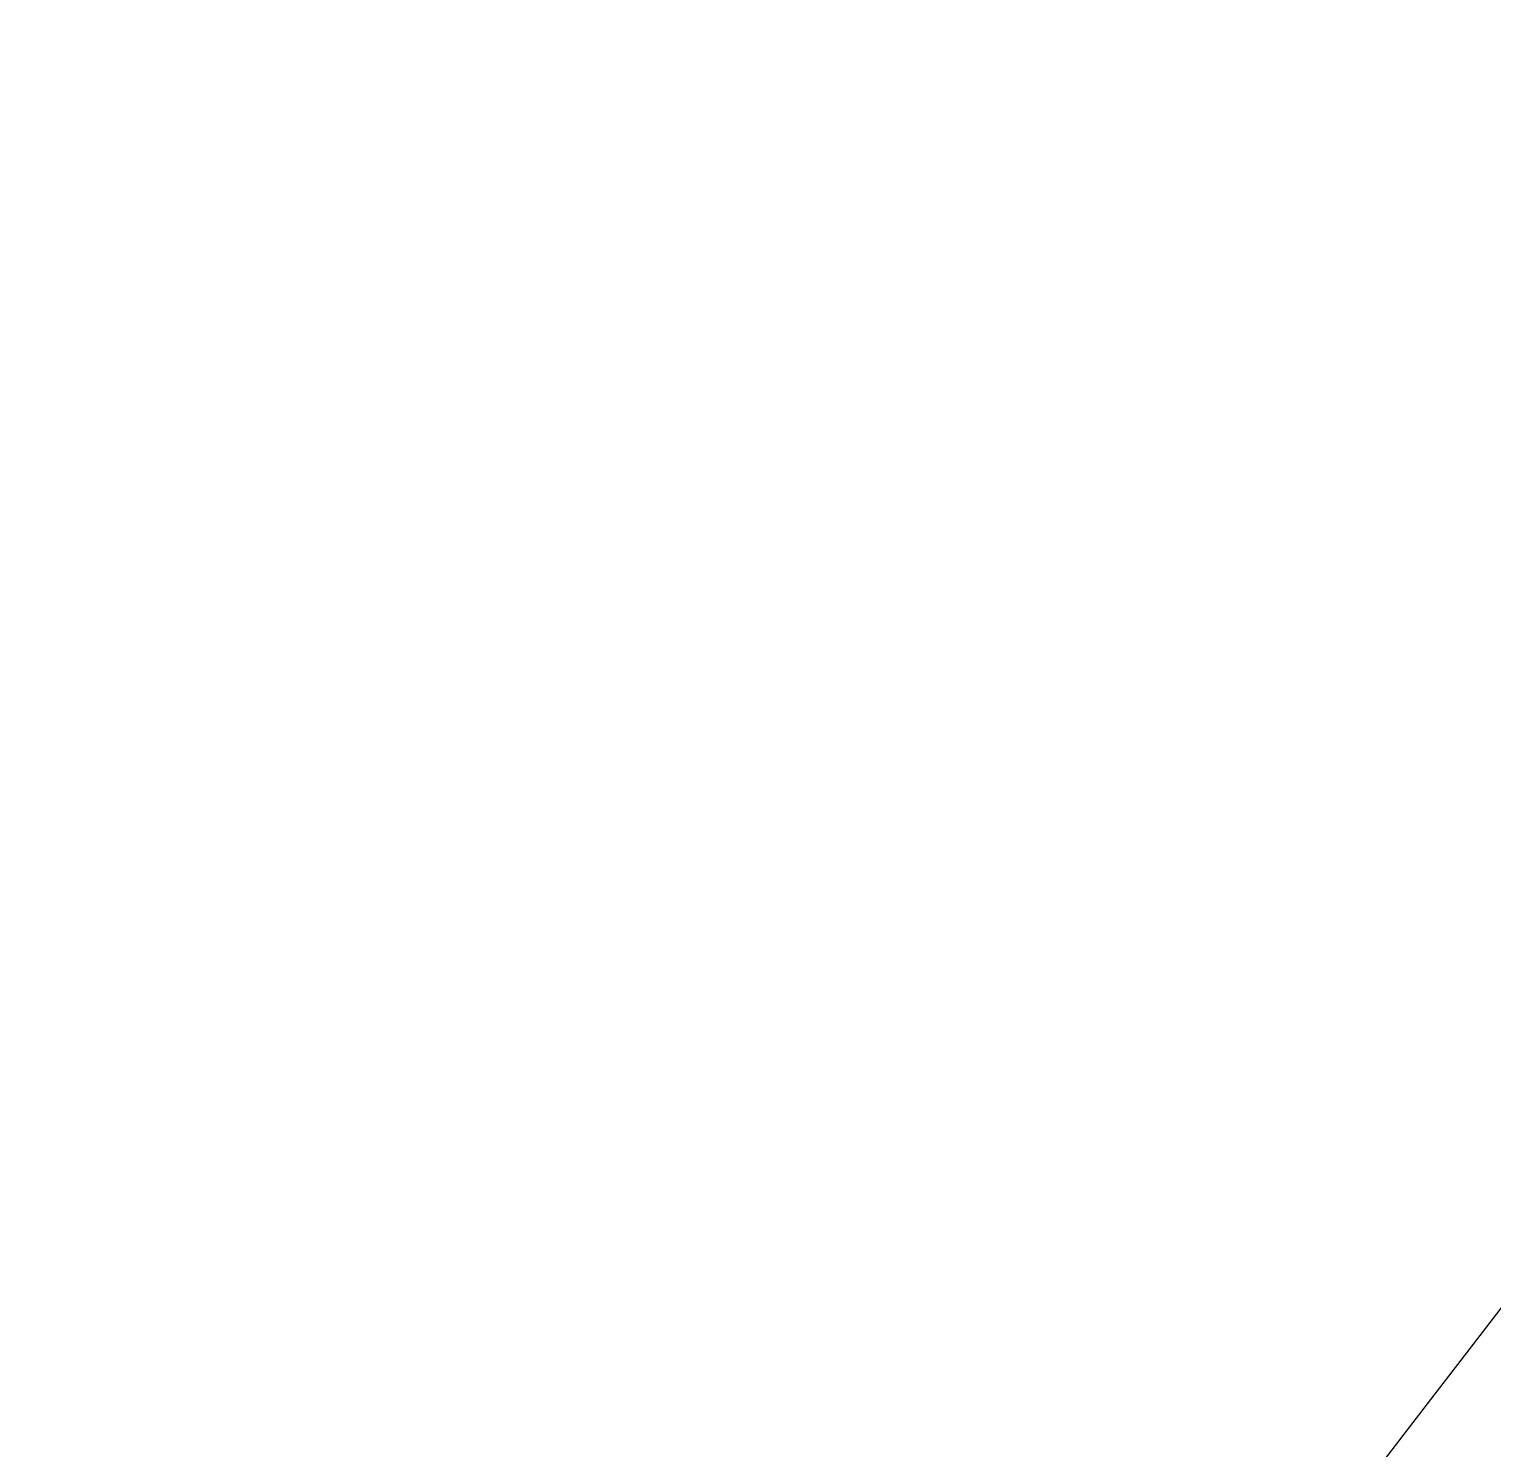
# Model space of a CAD drawing. Header units: millimetres. Extents: x 0 to 2895, y -1316 to 884.
# Drawn here: x 1654.02133 to 1654.04282, y 158.10959 to 158.13043 of the extents above; entities that cross this region are included whole.
import ezdxf

# ---------------------------------------------------------------- set-up
doc = ezdxf.new("R2010")
doc.units = ezdxf.units.MM
doc.layers.add('Blocks', color=7, linetype='Continuous')
doc.layers.add('Blocks$Inner', color=7, linetype='Continuous', lineweight=25, true_color=0x007f00)

# ---------------------------------------------------------------- blocks, each defined once
blk = doc.blocks.new('PK24 Side')
at = {"layer": 'Blocks$Inner'}
for points, knots in [([(285.722733, 164.140787), (285.134557, 163.375688), (283.980931, 161.875034), (282.743462, 160.265141), (281.759071, 158.984657), (281.262963, 158.339242), (281.134097, 158.171627), (281.07564, 158.09556), (281.072957, 158.092064)], [36.448963, 36.448963, 36.448963, 36.448963, 39.37041, 42.167589, 44.981254, 49.003156, 53.093521, 60.851524, 60.851524, 60.851524, 60.851524]), ([(207.700852, -0.074851), (207.700852, -0.074851), (208.25325, -0.06275), (209.223062, -0.040938), (209.64446, -0.031291), (210.496142, -0.012618), (210.922253, -0.003529), (212.20135, 0.02304), (213.055097, 0.039823), (215.618999, 0.087761), (217.332426, 0.116533), (220.761512, 0.169531), (222.47598, 0.193623), (227.619895, 0.258524), (231.050876, 0.291621), (237.919212, 0.340328), (241.354327, 0.356133), (251.941765, 0.382611), (259.100447, 0.36923), (273.432043, 0.305617), (280.606946, 0.25542), (297.282639, 0.125236), (306.79144, 0.041408), (324.222436, -0.0759), (332.144577, -0.114696), (347.977659, -0.162982), (355.890986, -0.174467), (379.695143, -0.181239), (395.579943, -0.148572), (427.332528, -0.070196), (443.197072, -0.027339), (474.930207, 0.027339), (490.795382, 0.042436), (522.526433, 0.037054), (538.391659, 0.016427), (570.107977, -0.071267), (585.969616, -0.150136), (607.336326, -0.16224), (612.803657, -0.156969), (623.447502, -0.121947), (628.625979, -0.093354), (638.984589, -0.004387), (644.14203, 0.054965), (651.642006, 0.11813), (654.00792, 0.134513), (659.66933, 0.157478), (662.957984, 0.157434), (667.497032, 0.127351), (668.759933, 0.115764), (672.626519, 0.068814), (675.210897, 0.019326), (678.761554, -0.071763), (679.791184, -0.100904), (682.029639, -0.121048), (683.242232, -0.111355), (685.353385, -0.010239), (686.213215, 0.05141), (687.956078, 0.230372), (688.84015, 0.346865), (690.647537, 0.649172), (691.572125, 0.835521), (693.645073, 1.344281), (694.802998, 1.687059), (697.143052, 2.536566), (698.282525, 3.027682), (700.56414, 4.169812), (701.702585, 4.829918), (703.885772, 6.277889), (704.921097, 7.059043), (706.866593, 8.706608), (707.776873, 9.570061), (709.496716, 11.386761), (710.309868, 12.34457), (711.801831, 14.314984), (712.486081, 15.326288), (713.741356, 17.421702), (714.310371, 18.501349), (715.282164, 20.615644), (715.695622, 21.646425), (716.418601, 23.744019), (716.726367, 24.805084), (717.220757, 26.878131), (717.413791, 27.889016), (717.635814, 29.424343), (717.698757, 29.946413), (717.799127, 30.964791), (717.837197, 31.464205), (717.902681, 32.605781), (717.922069, 33.244803), (717.935459, 34.447168), (717.930124, 35.013126), (717.907229, 36.16559), (717.887952, 36.740662), (717.856134, 37.607353), (717.843915, 37.919587), (717.816223, 38.642438), (717.801356, 39.051286), (717.772583, 39.887678), (717.758885, 40.308111), (717.718774, 41.594588), (717.694341, 42.459703), (717.628524, 45.05592), (717.594818, 46.788041), (717.54499, 50.263196), (717.528778, 52.004713), (717.498327, 57.978417), (717.519765, 62.228027), (717.617463, 71.565553), (717.702607, 76.668716), (717.835594, 85.060409), (717.886397, 88.335893), (717.965739, 94.490318), (717.995253, 97.366075), (718.039884, 103.105893), (718.055462, 105.973302), (718.087545, 114.567752), (718.090226, 120.288434), (718.076259, 131.720813), (718.058957, 137.43092), (718.026433, 148.531068), (718.012467, 153.922566), (718.004026, 159.314464)], [228.4157293, 228.4157293, 228.4157293, 228.4157293, 228.4173139, 228.4173139, 228.4186196, 228.4186196, 228.4199253, 228.4199253, 228.4225366, 228.4225366, 228.4277594, 228.4277594, 228.4329821, 228.4329821, 228.4434276, 228.4434276, 228.4538731, 228.4538731, 228.4756067, 228.4756067, 228.4973403, 228.4973403, 228.5260652, 228.5260652, 228.5499555, 228.5499555, 228.5738457, 228.5738457, 228.6218348, 228.6218348, 228.6698238, 228.6698238, 228.7178129, 228.7178129, 228.765802, 228.765802, 228.8137911, 228.8137911, 228.8302752, 228.8302752, 228.8458502, 228.8458502, 228.8614253, 228.8614253, 228.8686279, 228.8686279, 228.878708, 228.878708, 228.8826013, 228.8826013, 228.8906588, 228.8906588, 228.8935655, 228.8935655, 228.8964723, 228.8964723, 228.8983368, 228.8983368, 228.9002013, 228.9002013, 228.9020658, 228.9020658, 228.9043032, 228.9043032, 228.9065406, 228.9065406, 228.9089254, 228.9089254, 228.9113102, 228.9113102, 228.9136618, 228.9136618, 228.9160133, 228.9160133, 228.9182704, 228.9182704, 228.9205275, 228.9205275, 228.9225804, 228.9225804, 228.9246332, 228.9246332, 228.9265566, 228.9265566, 228.9275372, 228.9275372, 228.9285178, 228.9285178, 228.9298261, 228.9298261, 228.9311344, 228.9311344, 228.9326671, 228.9326671, 228.9335908, 228.9335908, 228.9349038, 228.9349038, 228.9362168, 228.9362168, 228.9389095, 228.9389095, 228.944295, 228.944295, 228.9496804, 228.9496804, 228.9627323, 228.9627323, 228.978221, 228.978221, 228.9880895, 228.9880895, 228.9967061, 228.9967061, 229.0053227, 229.0053227, 229.0225558, 229.0225558, 229.039789, 229.039789, 229.0561134, 229.0561134, 229.0561134, 229.0561134]), ([(206.881278, 12.904076), (207.612868, 12.915311), (211.342525, 13.003482), (218.085902, 13.126887), (227.102745, 13.248011), (236.1278, 13.323561), (245.147798, 13.361096), (257.176545, 13.36742), (272.208437, 13.307763), (290.252985, 13.173446), (308.29623, 13.020365), (326.335029, 12.897846), (344.378186, 12.832401), (362.419103, 12.808276), (380.459398, 12.817127), (398.501157, 12.848623), (416.542508, 12.892911), (434.583236, 12.940157), (452.62347, 12.979937), (470.665833, 13.009678), (488.708485, 13.027756), (506.750959, 13.032284), (530.812072, 13.017884), (554.867477, 12.968887), (578.915245, 12.878843), (596.940496, 12.827178), (614.975063, 12.827428), (630.013004, 12.899169), (642.050552, 13.020933), (651.078751, 13.1101), (660.109131, 13.15679), (667.62412, 13.127203), (673.626924, 13.044029), (678.125626, 12.943834), (681.867402, 12.835471), (684.874449, 12.958957), (687.885018, 13.28754), (691.568257, 14.142596), (695.610727, 16.169784), (699.107069, 19.080059), (701.920047, 22.648858), (703.888325, 26.747202), (704.750042, 30.442523), (704.95853, 33.435366), (704.934489, 35.685413), (704.84083, 37.939272), (704.738813, 40.944258), (704.639202, 44.701815), (704.537894, 50.715924), (704.504468, 58.233233), (704.570991, 67.253437), (704.746095, 79.280293), (705.0059, 94.306831), (705.105217, 112.347628), (705.094663, 130.392064), (705.040705, 146.042846), (705.019707, 155.675784), (705.014042, 159.294127)], [0.0666873, 0.0666873, 0.0666873, 0.0666873, 0.0689032, 0.0779941, 0.087085, 0.0961759, 0.1052668, 0.1143577, 0.1325396, 0.1507214, 0.1689032, 0.187085, 0.2052668, 0.2234486, 0.2416305, 0.2598123, 0.2779941, 0.2961759, 0.3143577, 0.3325396, 0.3507214, 0.3689032, 0.387085, 0.4234486, 0.4416305, 0.4598123, 0.4779941, 0.4961759, 0.5052668, 0.5143577, 0.5234486, 0.5325396, 0.537085, 0.5416305, 0.5461759, 0.5484486, 0.5507214, 0.5552668, 0.5598123, 0.5643577, 0.5689032, 0.5734486, 0.5779941, 0.5802668, 0.5825396, 0.5848123, 0.587085, 0.5916305, 0.5961759, 0.6052668, 0.6143577, 0.6234486, 0.6416305, 0.6598123, 0.6779941, 0.6961759, 0.7071147, 0.7071147, 0.7071147, 0.7071147])]:
    blk.add_open_spline(points, degree=3, knots=knots, dxfattribs=at)

msp = doc.modelspace()

# ---------------------------------------------------------------- block references
at = {"layer": 'Blocks'}
msp.add_blockref('PK24 Side', (1372.95493, 0), dxfattribs=at)

doc.saveas('drawing.dxf')
